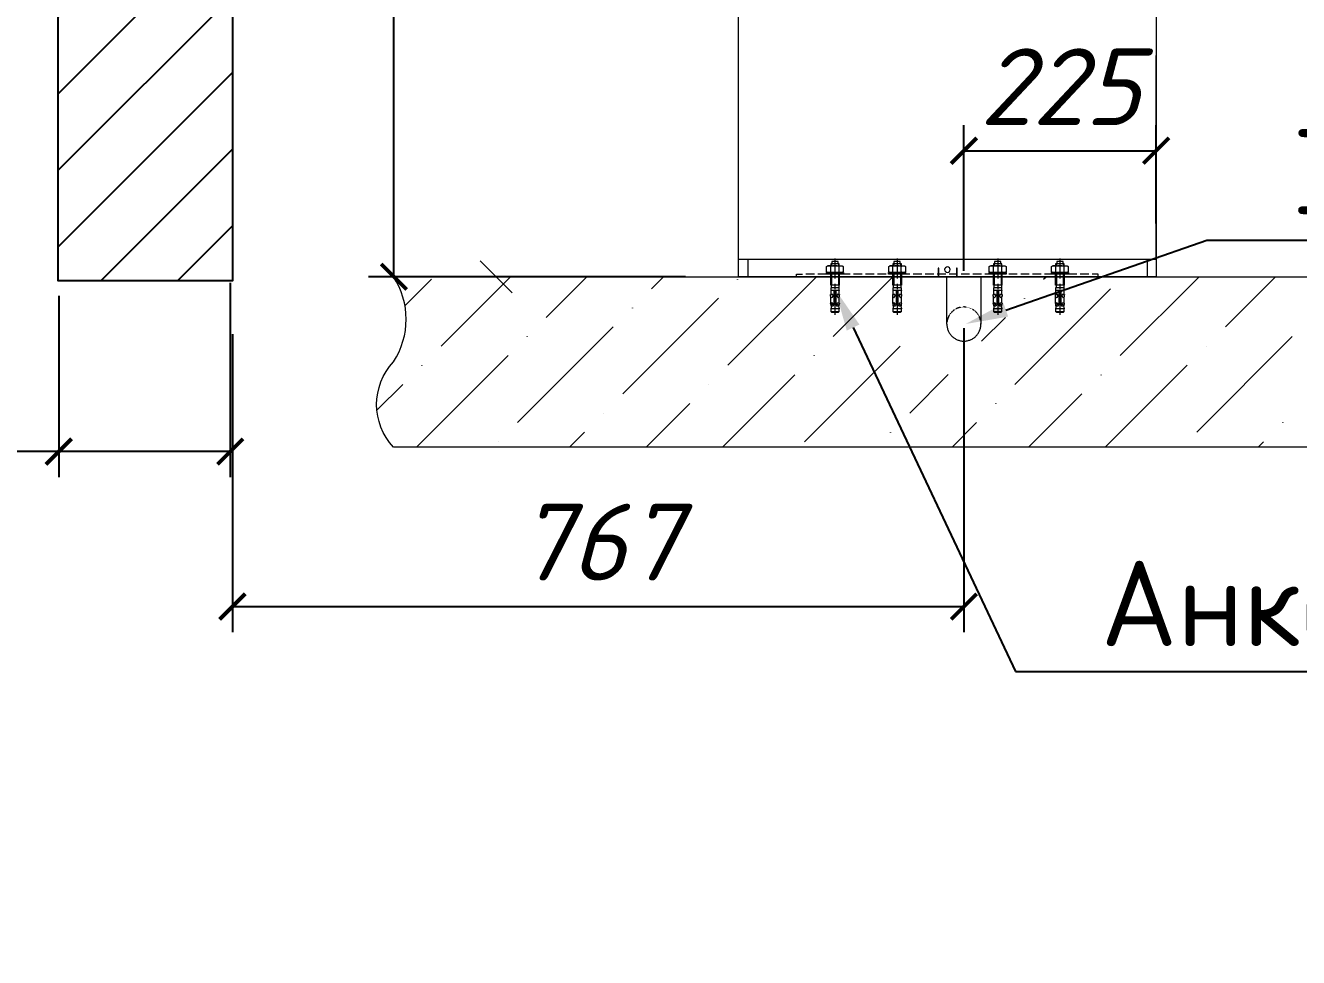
# Model space of a CAD drawing. Header units: millimetres. Extents: x 4247 to 622543, y -201358 to 142419.
# Drawn here: x 284002 to 285495, y -174060 to -172967 of the extents above; entities that cross this region are included whole.
import ezdxf
from ezdxf import colors
from ezdxf.entities.mleader import LeaderData, LeaderLine
from ezdxf.math import Vec2, Vec3

# ---------------------------------------------------------------- set-up
doc = ezdxf.new("R2010")
doc.units = ezdxf.units.MM
for name, pattern in [('0', [0]), ('ADSK_Линии сетки армирования', [450, 300, -150]), ('Штрих', [20.833333, 10.416667, -10.416667])]:
    doc.linetypes.add(name, pattern=pattern)
doc.layers.get('DEFPOINTS').update_dxf_attribs({"color": 252, "lineweight": 9})
doc.layers.add('_Турникеты ИСПП', color=254, linetype='Continuous')
doc.layers.add('PDF _Геометрия', color=7, linetype='Continuous')
doc.styles.add('ISOCPEUR', font='isocpeui.ttf')
doc.styles.add('KOSTY_STYLE', font='isocpeur.ttf')
doc.styles.get("Standard").update_dxf_attribs({"font": 'romans.shx'})
doc.dimstyles.new('ISO-25', dxfattribs={"dimtxt": 2.5, "dimasz": 2.5, "dimexe": 1.25, "dimexo": 0.625, "dimtad": 1, "dimtxsty": 'Standard', "dimcen": 2.5, "dimadec": 0, "dimazin": 0, "dimtfac": 1, "dimtmove": 0, "dimatfit": 3, "dimfxl": 1, "dimarcsym": 0})

# ---------------------------------------------------------------- blocks, each defined once
blk = doc.blocks.new('_ArchTick')
at = {"color": 0, "linetype": 'ByBlock', "const_width": 0.15}
blk.add_lwpolyline([(-0.5, -0.5), (0.5, 0.5)], dxfattribs=at)
blk = doc.blocks.new('*D607')
at = {"layer": '_Турникеты ИСПП', "color": 0, "lineweight": -2, "ltscale": 10, "transparency": 16777216}
for p, q in [((284242.7, -173268.9), (284242.7, -173496.9)), ((284041.6, -173284.2), (284041.6, -173496.9)), ((284041.6, -173466.9), (283575.3, -173466.9)), ((284242.7, -173466.9), (284041.6, -173466.9))]:
    blk.add_line(p, q, dxfattribs=at)
at = {"layer": 'DEFPOINTS', "color": 0, "ltscale": 10, "transparency": 16777216}
for p in [(284242.7, -173206.4), (284041.6, -173221.7), (284041.6, -173466.9)]:
    blk.add_point(p, dxfattribs=at)
at = {"layer": '_Турникеты ИСПП', "color": 0, "lineweight": -2, "ltscale": 10, "transparency": 16777216, "xscale": 30, "yscale": 30, "zscale": 30, "rotation": 180}
blk.add_blockref('_ArchTick', (284041.6, -173466.9), dxfattribs=at)
at = {"layer": '_Турникеты ИСПП', "color": 0, "lineweight": -2, "ltscale": 10, "transparency": 16777216, "xscale": 30, "yscale": 30, "zscale": 30}
blk.add_blockref('_ArchTick', (284242.7, -173466.9), dxfattribs=at)
at = {"layer": '_Турникеты ИСПП', "color": 0, "lineweight": 9, "ltscale": 10, "transparency": 16777216, "insert": (283700.9, -173391.9), "char_height": 90, "attachment_point": 5, "style": 'ISOCPEUR'}
blk.add_mtext('200', dxfattribs=at)
blk = doc.blocks.new('*D609')
at = {"layer": '_Турникеты ИСПП', "color": 0, "lineweight": -2, "ltscale": 10, "transparency": 16777216}
for p, q in [((285103, -173254.9), (285103, -173084.2)), ((285328.5, -173199.4), (285328.5, -173084.2)), ((285103, -173114.2), (285328.5, -173114.2))]:
    blk.add_line(p, q, dxfattribs=at)
at = {"layer": 'DEFPOINTS', "color": 0, "ltscale": 10, "transparency": 16777216}
for p in [(285328.5, -173114.2), (285328.5, -173261.9), (285103, -173317.4)]:
    blk.add_point(p, dxfattribs=at)
at = {"layer": '_Турникеты ИСПП', "color": 0, "lineweight": -2, "ltscale": 10, "transparency": 16777216, "xscale": 30, "yscale": 30, "zscale": 30, "rotation": 180}
blk.add_blockref('_ArchTick', (285103, -173114.2), dxfattribs=at)
at = {"layer": '_Турникеты ИСПП', "color": 0, "lineweight": -2, "ltscale": 10, "transparency": 16777216, "xscale": 30, "yscale": 30, "zscale": 30}
blk.add_blockref('_ArchTick', (285328.5, -173114.2), dxfattribs=at)
at = {"layer": '_Турникеты ИСПП', "color": 0, "lineweight": 9, "ltscale": 10, "transparency": 16777216, "insert": (285215.7, -173039.2), "char_height": 90, "attachment_point": 5, "style": 'ISOCPEUR'}
blk.add_mtext('225', dxfattribs=at)
blk = doc.blocks.new('*D611')
at = {"layer": '_Турникеты ИСПП', "color": 0, "lineweight": -2, "ltscale": 10, "transparency": 16777216}
for p, q in [((284911.1, -172222.7), (284404.6, -172222.7)), ((284434.6, -173261.9), (284434.6, -172222.7)), ((284776.4, -173261.9), (284404.6, -173261.9))]:
    blk.add_line(p, q, dxfattribs=at)
at = {"layer": 'DEFPOINTS', "color": 0, "ltscale": 10, "transparency": 16777216}
for p in [(284434.6, -172222.7), (284973.6, -172222.7), (284838.9, -173261.9)]:
    blk.add_point(p, dxfattribs=at)
at = {"layer": '_Турникеты ИСПП', "color": 0, "lineweight": -2, "ltscale": 10, "transparency": 16777216, "xscale": 30, "yscale": 30, "zscale": 30}
for p, rotation in [((284434.6, -172222.7), 90), ((284434.6, -173261.9), 270)]:
    blk.add_blockref('_ArchTick', p, dxfattribs=dict(at, rotation=rotation))
at = {"layer": '_Турникеты ИСПП', "color": 0, "lineweight": 9, "ltscale": 10, "transparency": 16777216, "insert": (284359.6, -172707.7), "char_height": 90, "attachment_point": 5, "rotation": 90, "style": 'ISOCPEUR'}
blk.add_mtext('1040', dxfattribs=at)
blk = doc.blocks.new('*D630')
at = {"layer": '_Турникеты ИСПП', "color": 0, "lineweight": -2, "ltscale": 10, "transparency": 16777216}
for p, q in [((284245.2, -173329.2), (284245.2, -173678.6)), ((285103, -173322.3), (285103, -173678.6)), ((284245.2, -173648.6), (285103, -173648.6))]:
    blk.add_line(p, q, dxfattribs=at)
at = {"layer": 'DEFPOINTS', "color": 0, "ltscale": 10, "transparency": 16777216}
for p in [(284245.2, -173266.7), (285103, -173259.8), (285103, -173648.6)]:
    blk.add_point(p, dxfattribs=at)
at = {"layer": '_Турникеты ИСПП', "color": 0, "lineweight": -2, "ltscale": 10, "transparency": 16777216, "xscale": 30, "yscale": 30, "zscale": 30, "rotation": 180}
blk.add_blockref('_ArchTick', (284245.2, -173648.6), dxfattribs=at)
at = {"layer": '_Турникеты ИСПП', "color": 0, "lineweight": -2, "ltscale": 10, "transparency": 16777216, "xscale": 30, "yscale": 30, "zscale": 30}
blk.add_blockref('_ArchTick', (285103, -173648.6), dxfattribs=at)
at = {"layer": '_Турникеты ИСПП', "color": 0, "lineweight": 9, "ltscale": 10, "transparency": 16777216, "insert": (284674.1, -173573), "char_height": 90, "attachment_point": 5, "style": 'ISOCPEUR'}
blk.add_mtext('767', dxfattribs=at)

msp = doc.modelspace()

# ---------------------------------------------------------------- hatches: boundary and pattern name
at = {"transparency": 33554636}
h = msp.add_hatch(dxfattribs=at)
h.set_pattern_fill('ANSI31', color=0, scale=20)
h.set_pattern_definition([(45, (-326164.315, -233032.066), (-44.9012806, 44.9012806), [])])
h.paths.add_polyline_path([(284244.707, -170744.56), (284040.706, -170744.56), (284040.706, -173266.655), (284244.707, -173266.655)])

# ---------------------------------------------------------------- linework, layer by layer
msp.add_lwpolyline([(284040.706, -170744.292), (284245.238, -170744.292), (284245.238, -173266.655), (284040.706, -173266.655)], close=True)
at = {"color": 30, "linetype": 'ADSK_Линии сетки армирования', "lineweight": 9, "true_color": 0xf26722}
msp.add_lwpolyline([(285082.997, -173317.383), (285082.997, -173261.903), (285122.997, -173261.903), (285122.997, -173317.383)], dxfattribs=at)
at = {"color": 30, "linetype": 'Штрих', "lineweight": 9, "ltscale": 0.02, "true_color": 0xf26722}
msp.add_arc((285102.997, -173317.383), 20, 0, 180, dxfattribs=at)
at = {"color": 30, "linetype": 'ADSK_Линии сетки армирования', "lineweight": 9, "true_color": 0xf26722}
msp.add_arc((285102.997, -173317.383), 20, 180, 0, dxfattribs=at)
at = {"layer": 'PDF _Геометрия', "color": 7, "linetype": '0', "lineweight": 0}
for points in [[(285328.464, -172816.847), (285328.464, -173261.903), (284838.851, -173261.903), (284838.794, -173241.458), (285328.464, -173241.458)], [(285083.657, -173261.903), (284838.851, -173261.903), (284838.851, -172818.229)], [(284849.482, -173241.458), (284849.482, -173261.903)], [(285317.832, -173241.458), (285317.832, -173261.903)], [(284946.547, -173249.044), (284956.982, -173249.044)], [(284956.756, -173249.044), (284956.756, -173246.929), (284946.773, -173246.929), (284946.773, -173249.044)], [(284956.136, -173246.929), (284947.393, -173246.929)], [(284955.515, -173246.929), (284955.515, -173243.911), (284948.014, -173243.911), (284948.014, -173246.929)], [(285019.473, -173249.044), (285029.936, -173249.044)], [(285029.71, -173249.044), (285029.71, -173246.929), (285019.699, -173246.929), (285019.699, -173249.044)], [(285029.089, -173246.929), (285020.348, -173246.929)], [(285028.441, -173246.929), (285028.441, -173243.911), (285020.968, -173243.911), (285020.968, -173246.929)], [(285094.515, -173251.892), (285094.515, -173261.903), (285073.674, -173261.903), (285073.674, -173251.892)], [(285137.379, -173249.044), (285147.841, -173249.044)], [(285147.615, -173249.044), (285147.615, -173246.929), (285137.604, -173246.929), (285137.604, -173249.044)], [(285146.995, -173246.929), (285138.253, -173246.929)], [(285146.375, -173246.929), (285146.375, -173243.911), (285138.874, -173243.911), (285138.874, -173246.929)], [(285210.333, -173249.044), (285220.795, -173249.044)], [(285220.541, -173249.044), (285220.541, -173246.929), (285210.558, -173246.929), (285210.558, -173249.044)], [(285219.921, -173246.929), (285211.179, -173246.929)], [(285219.301, -173246.929), (285219.301, -173243.911), (285211.799, -173243.911), (285211.799, -173246.929)], [(284447.431, -173295.913), (284478.649, -173264.723)], [(284489.873, -173343.232), (284571.174, -173261.903)], [(284613.249, -173309.59), (284660.908, -173261.903)], [(284736.625, -173275.919), (284750.64, -173261.903)], [(284826.358, -173365.652), (284930.107, -173261.903)], [(284913.807, -173261.903), (284906.785, -173261.903), (284906.785, -173258.914), (284913.807, -173258.914)], [(284927.794, -173258.914), (284917.783, -173258.914)], [(284917.783, -173261.903), (284927.794, -173261.903)], [(284941.782, -173258.914), (284931.77, -173258.914)], [(284931.77, -173261.903), (284941.782, -173261.903)], [(284955.769, -173258.914), (284945.758, -173258.914)], [(284945.758, -173261.903), (284955.769, -173261.903)], [(284956.756, -173258.914), (284956.756, -173271.914), (284946.773, -173271.914), (284946.773, -173258.914)], [(284947.281, -173271.914), (284947.281, -173274.903)], [(284949.734, -173332.009), (285019.84, -173261.903)], [(284956.249, -173271.914), (284956.249, -173274.903)], [(284969.757, -173258.914), (284959.746, -173258.914)], [(284959.746, -173261.903), (284969.757, -173261.903)], [(284983.744, -173258.914), (284973.733, -173258.914)], [(284973.733, -173261.903), (284983.744, -173261.903)], [(284997.731, -173258.914), (284987.748, -173258.914)], [(284987.748, -173261.903), (284997.731, -173261.903)], [(285011.718, -173258.914), (285001.735, -173258.914)], [(285001.735, -173261.903), (285011.718, -173261.903)], [(285025.706, -173258.914), (285015.723, -173258.914)], [(285015.723, -173261.903), (285025.706, -173261.903)], [(285039.693, -173258.914), (285029.71, -173258.914), (285029.71, -173271.914), (285019.699, -173271.914), (285019.699, -173258.914)], [(285020.207, -173271.914), (285020.207, -173274.903)], [(285029.202, -173271.914), (285029.202, -173274.903)], [(285029.71, -173261.903), (285039.693, -173261.903)], [(285053.681, -173258.914), (285043.698, -173258.914)], [(285043.698, -173261.903), (285053.681, -173261.903)], [(285067.668, -173258.914), (285057.685, -173258.914)], [(285057.685, -173261.903), (285067.668, -173261.903)], [(285081.655, -173258.914), (285071.672, -173258.914)], [(285071.672, -173261.903), (285081.655, -173261.903)], [(285095.642, -173258.914), (285085.659, -173258.914)], [(285085.659, -173261.903), (285095.642, -173261.903)], [(285109.63, -173258.914), (285099.647, -173258.914)], [(285099.647, -173261.903), (285109.63, -173261.903)], [(285123.617, -173258.914), (285113.634, -173258.914)], [(285113.634, -173261.903), (285123.617, -173261.903)], [(285147.615, -173258.914), (285147.615, -173271.914), (285137.604, -173271.914), (285137.604, -173258.914), (285127.622, -173258.914)], [(285127.622, -173261.903), (285137.604, -173261.903)], [(285138.112, -173271.914), (285138.112, -173274.903)], [(285151.62, -173258.914), (285141.609, -173258.914)], [(285141.609, -173261.903), (285151.62, -173261.903)], [(285147.108, -173271.914), (285147.108, -173274.903)], [(285165.607, -173258.914), (285155.596, -173258.914)], [(285155.596, -173261.903), (285165.607, -173261.903)], [(285179.595, -173258.914), (285169.583, -173258.914)], [(285169.583, -173261.903), (285179.595, -173261.903)], [(285193.582, -173258.914), (285183.571, -173258.914)], [(285183.571, -173261.903), (285193.582, -173261.903)], [(285196.515, -173264.723), (285199.306, -173261.903)], [(285207.569, -173258.914), (285197.558, -173258.914)], [(285197.558, -173261.903), (285207.569, -173261.903)], [(285220.541, -173258.914), (285220.541, -173271.914), (285210.558, -173271.914), (285210.558, -173258.914)], [(285211.066, -173271.914), (285211.066, -173274.903)], [(285221.556, -173258.914), (285211.546, -173258.914)], [(285211.546, -173261.903), (285221.556, -173261.903)], [(285220.062, -173271.914), (285220.062, -173274.903)], [(285235.544, -173258.914), (285225.561, -173258.914)], [(285225.561, -173261.903), (285235.544, -173261.903)], [(285249.531, -173258.914), (285239.548, -173258.914)], [(285239.548, -173261.903), (285249.531, -173261.903)], [(285253.535, -173261.903), (285260.529, -173261.903), (285260.529, -173258.914), (285253.535, -173258.914)], [(285286.248, -173354.456), (285378.773, -173261.903)], [(285409.624, -173320.785), (285468.506, -173261.903)], [(284951.765, -173278.964), (284951.765, -173282.884), (284951.765, -173280.938), (284951.765, -173282.884)], [(284956.756, -173292.782), (284956.756, -173285.084)], [(285023.703, -173277.893), (285023.703, -173293.741)], [(285024.719, -173278.964), (285024.719, -173282.884), (285024.719, -173280.938), (285024.719, -173282.884)], [(285141.609, -173277.893), (285141.609, -173293.741)], [(285142.624, -173278.964), (285142.624, -173282.884), (285142.624, -173280.938), (285142.624, -173282.884)], [(285147.615, -173292.782), (285147.615, -173285.084)], [(285162.844, -173388.099), (285275.024, -173275.919)], [(285215.55, -173278.964), (285215.55, -173282.884), (285215.55, -173280.938), (285215.55, -173282.884)], [(284702.982, -173399.323), (284815.135, -173287.142)], [(284947.563, -173295.884), (284946.773, -173299.635)], [(284956.756, -173302.624), (284955.515, -173303.865), (284948.014, -173303.865), (284946.773, -173302.624), (284956.756, -173302.624), (284956.756, -173299.635), (284946.773, -173299.635), (284946.773, -173302.624)], [(284952.752, -173292.641), (284950.777, -173292.641)], [(284956.954, -173292.895), (284954.415, -173292.895)], [(284955.966, -173295.884), (284956.756, -173299.635)], [(285019.699, -173293.967), (285019.699, -173295.884), (285022.716, -173295.884)], [(285020.517, -173295.884), (285019.699, -173299.635)], [(285029.71, -173302.624), (285028.441, -173303.865), (285020.968, -173303.865), (285019.699, -173302.624), (285029.71, -173302.624), (285029.71, -173299.635), (285019.699, -173299.635), (285019.699, -173302.624)], [(285025.706, -173292.641), (285023.703, -173292.641)], [(285028.893, -173295.884), (285029.71, -173299.635)], [(285137.604, -173293.967), (285137.604, -173295.884), (285140.622, -173295.884)], [(285138.422, -173295.884), (285137.604, -173299.635)], [(285147.615, -173302.624), (285146.375, -173303.865), (285138.874, -173303.865), (285137.604, -173302.624), (285147.615, -173302.624), (285147.615, -173299.635), (285137.604, -173299.635), (285137.604, -173302.624)], [(285143.611, -173292.641), (285141.609, -173292.641)], [(285147.813, -173292.895), (285145.275, -173292.895)], [(285146.797, -173295.884), (285147.615, -173299.635)], [(285211.376, -173295.884), (285210.558, -173299.635)], [(285220.541, -173302.624), (285219.301, -173303.865), (285211.799, -173303.865), (285210.558, -173302.624), (285220.541, -173302.624), (285220.541, -173299.635), (285210.558, -173299.635), (285210.558, -173302.624)], [(285216.565, -173292.641), (285214.563, -173292.641)], [(285219.752, -173295.884), (285220.541, -173299.635)], [(285123.56, -173337.649), (285151.648, -173309.59)], [(284579.606, -173432.966), (284691.758, -173320.785)], [(284916.092, -173455.385), (285028.244, -173343.232)], [(285375.981, -173444.19), (285488.133, -173332.009)], [(284461.08, -173461.758), (284568.382, -173354.456)], [(285268.651, -173461.758), (285364.757, -173365.652)], [(284414.719, -173418.358), (284445.006, -173388.099)], [(284820.013, -173461.758), (284904.868, -173376.876)], [(285039.468, -173421.742), (285084.532, -173376.678)], [(285178.918, -173461.758), (285241.381, -173399.323)], [(284730.28, -173461.758), (284781.492, -173410.518)], [(285089.184, -173461.758), (285117.977, -173432.966)], [(284640.547, -173461.758), (284658.116, -173444.19)], [(285448.117, -173461.758), (285454.49, -173455.385)]]:
    msp.add_lwpolyline(points, dxfattribs=at)
at = {"layer": 'PDF _Геометрия', "color": 154, "linetype": '0', "lineweight": 15, "true_color": 0x0052a6}
msp.add_lwpolyline([(285328.464, -173241.458), (285328.464, -173002.574)], dxfattribs=at)
at = {"layer": 'PDF _Геометрия', "color": 1, "linetype": '0', "lineweight": 0}
for points in [[(284951.765, -173240.555), (284951.765, -173263.99)], [(285024.719, -173240.555), (285024.719, -173263.99)], [(285142.624, -173240.555), (285142.624, -173263.99)], [(285215.55, -173240.555), (285215.55, -173263.99)], [(284951.765, -173270.335), (284951.765, -173276.68)], [(285024.719, -173270.335), (285024.719, -173276.68)], [(285142.624, -173270.335), (285142.624, -173276.68)], [(285215.55, -173270.335), (285215.55, -173276.68)], [(284951.765, -173283.025), (284951.765, -173306.459)], [(285024.719, -173283.025), (285024.719, -173306.459)], [(285142.624, -173283.025), (285142.624, -173306.459)], [(285215.55, -173283.025), (285215.55, -173306.459)]]:
    msp.add_lwpolyline(points, dxfattribs=at)
at = {"layer": 'PDF _Геометрия', "color": 154, "linetype": '0', "lineweight": 0, "true_color": 0x0052a6}
msp.add_lwpolyline([(284535.726, -173243.178), (284573.205, -173280.656)], dxfattribs=at)
at = {"layer": 'PDF _Геометрия', "color": 7, "linetype": '0', "lineweight": 0}
for points in [[(284941.782, -173257.024), (284961.776, -173257.024), (284961.776, -173258.886), (284941.782, -173258.886)], [(284961.578, -173249.805), (284961.578, -173256.291), (284960.253, -173257.024), (284943.276, -173257.024), (284941.951, -173256.291), (284941.951, -173249.805), (284943.276, -173249.044), (284960.253, -173249.044)], [(285014.708, -173257.024), (285034.702, -173257.024), (285034.702, -173258.886), (285014.708, -173258.886)], [(285034.504, -173249.805), (285034.504, -173256.291), (285033.207, -173257.024), (285016.202, -173257.024), (285014.905, -173256.291), (285014.905, -173249.805), (285016.202, -173249.044), (285033.207, -173249.044)], [(285072.941, -173251.892), (285072.941, -173261.903), (285073.674, -173261.903), (285073.674, -173251.892)], [(285094.515, -173251.892), (285094.515, -173261.903), (285095.22, -173261.903), (285095.248, -173251.892)], [(285132.613, -173257.024), (285152.607, -173257.024), (285152.607, -173258.886), (285132.613, -173258.886)], [(285152.409, -173249.805), (285152.409, -173256.291), (285151.112, -173257.024), (285134.107, -173257.024), (285132.81, -173256.291), (285132.81, -173249.805), (285134.107, -173249.044), (285151.112, -173249.044)], [(285205.567, -173257.024), (285225.561, -173257.024), (285225.561, -173258.886), (285205.567, -173258.886)], [(285225.363, -173249.805), (285225.363, -173256.291), (285224.038, -173257.024), (285207.062, -173257.024), (285205.736, -173256.291), (285205.736, -173249.805), (285207.062, -173249.044), (285224.038, -173249.044)], [(284837.582, -173264.723), (284837.582, -173265.005)], [(284946.773, -173274.903), (284946.773, -173277.639), (284956.756, -173277.639), (284956.756, -173274.903)], [(284948.211, -173282.941), (284948.211, -173283.222)], [(284948.268, -173277.639), (284948.268, -173277.921)], [(284948.268, -173277.639), (284948.268, -173277.921)], [(284951.765, -173277.949), (284951.765, -173278.231)], [(284951.765, -173283.871), (284951.765, -173284.153)], [(284955.261, -173277.639), (284955.261, -173277.921)], [(284955.261, -173277.639), (284955.261, -173277.921)], [(284956.023, -173282.884), (284956.023, -173283.166)], [(285019.699, -173274.903), (285019.699, -173277.639), (285029.71, -173277.639), (285029.71, -173274.903)], [(285021.137, -173282.941), (285021.137, -173283.222)], [(285021.222, -173277.639), (285021.222, -173277.921)], [(285021.222, -173277.639), (285021.222, -173277.921)], [(285024.719, -173277.949), (285024.719, -173278.231)], [(285024.719, -173283.871), (285024.719, -173284.153)], [(285028.216, -173277.639), (285028.216, -173277.921)], [(285028.216, -173277.639), (285028.216, -173277.921)], [(285028.949, -173282.884), (285028.949, -173283.166)], [(285137.604, -173274.903), (285137.604, -173277.639), (285147.615, -173277.639), (285147.615, -173274.903)], [(285139.042, -173282.941), (285139.042, -173283.222)], [(285139.127, -173277.639), (285139.127, -173277.921)], [(285139.127, -173277.639), (285139.127, -173277.921)], [(285142.624, -173277.949), (285142.624, -173278.231)], [(285142.624, -173283.871), (285142.624, -173284.153)], [(285146.12, -173277.639), (285146.12, -173277.921)], [(285146.12, -173277.639), (285146.12, -173277.921)], [(285146.854, -173282.884), (285146.854, -173283.166)], [(285210.558, -173274.903), (285210.558, -173277.639), (285220.541, -173277.639), (285220.541, -173274.903)], [(285211.997, -173282.941), (285211.997, -173283.222)], [(285212.053, -173277.639), (285212.053, -173277.921)], [(285212.053, -173277.639), (285212.053, -173277.921)], [(285215.55, -173277.949), (285215.55, -173278.231)], [(285215.55, -173283.871), (285215.55, -173284.153)], [(285219.047, -173277.639), (285219.047, -173277.921)], [(285219.047, -173277.639), (285219.047, -173277.921)], [(285219.808, -173282.884), (285219.808, -173283.166)], [(284714.206, -173298.366), (284714.206, -173298.648)], [(285174.067, -173287.142), (285174.067, -173287.424)], [(284590.801, -173332.009), (284590.801, -173332.291)], [(285387.176, -173343.232), (285387.176, -173343.515)], [(284927.315, -173354.456), (284927.315, -173354.738)], [(284467.425, -173365.652), (284467.425, -173365.934)], [(284803.939, -173388.099), (284803.939, -173388.381)], [(285263.8, -173376.876), (285263.8, -173377.157)], [(285140.424, -173410.518), (285140.424, -173410.8)], [(284680.535, -173421.742), (284680.535, -173422.024)], [(285476.91, -173432.966), (285476.91, -173433.248)], [(285017.048, -173444.19), (285017.048, -173444.471)], [(284557.159, -173455.385), (284557.159, -173455.667)]]:
    msp.add_lwpolyline(points, close=True, dxfattribs=at)
for points in [[(284942.543, -173256.601, 0.26961403), (284946.858, -173256.291), (284946.858, -173249.805, 0.26947878), (284942.543, -173249.467)], [(284960.986, -173256.601, -0.26961403), (284956.671, -173256.291), (284956.671, -173249.805, -0.26947877), (284960.986, -173249.467)], [(285015.469, -173256.601, 0.26786192), (285019.812, -173256.291), (285019.812, -173249.805, 0.26772932), (285015.469, -173249.467)], [(285033.941, -173256.601, -0.26787038), (285029.598, -173256.291), (285029.598, -173249.805, -0.26773845), (285033.941, -173249.467)], [(285133.374, -173256.601, 0.26787038), (285137.717, -173256.291), (285137.717, -173249.805, 0.26773845), (285133.374, -173249.467)], [(285151.845, -173256.601, -0.26996247), (285147.531, -173256.291), (285147.531, -173249.805, -0.26985395), (285151.845, -173249.467)], [(285206.328, -173256.601, 0.26961403), (285210.643, -173256.291), (285210.643, -173249.805, 0.26947878), (285206.328, -173249.467)], [(285224.8, -173256.601, -0.26787038), (285220.457, -173256.291), (285220.457, -173249.805, -0.26773845), (285224.8, -173249.467)], [(284956.756, -173282.771), (284956.756, -173277.893), (284946.773, -173277.893), (284946.773, -173282.828, -0.22108773), (284949.199, -173282.941), (284946.52, -173282.941)], [(284946.632, -173292.923), (284949.142, -173292.923, 0.28644411), (284946.773, -173292.839), (284946.773, -173284.914)], [(284946.773, -173293.967), (284946.773, -173295.884), (284949.763, -173295.884, 0.11974979), (284950.777, -173293.741), (284950.777, -173277.893)], [(284952.752, -173277.893), (284952.752, -173293.741, 0.09597364), (284953.767, -173295.884), (284956.756, -173295.884), (284956.756, -173294.136)], [(285029.71, -173282.771), (285029.71, -173277.893), (285019.699, -173277.893), (285019.699, -173282.828, -0.22108772), (285022.152, -173282.941), (285019.473, -173282.941)], [(285019.558, -173292.923), (285022.096, -173292.923, 0.28333585), (285019.699, -173292.839), (285019.699, -173284.914)], [(285025.706, -173277.893), (285025.706, -173293.741, 0.0883529), (285026.693, -173295.884), (285029.71, -173295.884), (285029.71, -173294.136)], [(285029.879, -173292.895), (285027.37, -173292.895, -0.30339546), (285029.71, -173292.782), (285029.71, -173285.084)], [(285147.615, -173282.771), (285147.615, -173277.893), (285137.604, -173277.893), (285137.604, -173282.828, -0.22108772), (285140.058, -173282.941), (285137.379, -173282.941)], [(285137.464, -173292.923), (285140.001, -173292.923, 0.28333585), (285137.604, -173292.839), (285137.604, -173284.914)], [(285143.611, -173277.893), (285143.611, -173293.741, 0.08835376), (285144.598, -173295.884), (285147.615, -173295.884), (285147.615, -173294.136)], [(285220.541, -173282.771), (285220.541, -173277.893), (285210.558, -173277.893), (285210.558, -173282.828, -0.22103095), (285212.984, -173282.941), (285210.304, -173282.941)], [(285210.417, -173292.923), (285212.927, -173292.923, 0.28644411), (285210.558, -173292.839), (285210.558, -173284.914)], [(285210.558, -173293.967), (285210.558, -173295.884), (285213.548, -173295.884, 0.11974979), (285214.563, -173293.741), (285214.563, -173277.893)], [(285216.565, -173277.893), (285216.565, -173293.741, 0.08815511), (285217.552, -173295.884), (285220.541, -173295.884), (285220.541, -173294.136)], [(285220.739, -173292.895), (285218.229, -173292.895, -0.30331264), (285220.541, -173292.782), (285220.541, -173285.084)]]:
    msp.add_lwpolyline(points, format="xyb", dxfattribs=at)
at = {"layer": 'PDF _Геометрия', "color": 3, "linetype": '0', "lineweight": 0}
for points in [[(284947.704, -173246.929), (284947.704, -173249.044)], [(284955.825, -173246.929), (284955.825, -173249.044)], [(285020.658, -173246.929), (285020.658, -173249.044)], [(285028.751, -173246.929), (285028.751, -173249.044)], [(285138.563, -173246.929), (285138.563, -173249.044)], [(285146.685, -173246.929), (285146.685, -173249.044)], [(285211.489, -173246.929), (285211.489, -173249.044)], [(285219.611, -173246.929), (285219.611, -173249.044)], [(284947.704, -173258.914), (284947.704, -173271.914)], [(284955.825, -173258.914), (284955.825, -173271.914)], [(285020.658, -173258.914), (285020.658, -173271.914)], [(285028.751, -173258.914), (285028.751, -173271.914)], [(285138.563, -173258.914), (285138.563, -173271.914)], [(285146.685, -173258.914), (285146.685, -173271.914)], [(285211.489, -173258.914), (285211.489, -173271.914)], [(285219.611, -173258.914), (285219.611, -173271.914)]]:
    msp.add_lwpolyline(points, dxfattribs=at)
at = {"layer": 'PDF _Геометрия', "color": 7, "linetype": '0', "lineweight": 0}
for points in [[(285083.657, -173250.397, 0.41445342), (285080.443, -173253.612, 0.41590696), (285083.657, -173256.855, 0.41590696), (285086.872, -173253.612, 0.41445342)], [(285733.137, -173461.758), (284434.177, -173461.758, -0.39700401), (284434.177, -173361.817, 0.29466396), (284434.177, -173261.903), (285733.137, -173261.903, -0.25105556), (285733.137, -173361.817, 0.31489595)], [(284957.01, -173282.884), (284954.331, -173282.884, -0.22102937)], [(285029.964, -173282.884), (285027.257, -173282.884, -0.21878076)], [(285147.869, -173282.884), (285145.162, -173282.884, -0.21879353)], [(285220.795, -173282.884), (285218.116, -173282.884, -0.22108615)]]:
    msp.add_lwpolyline(points, format="xyb", close=True, dxfattribs=at)
at = {"layer": 'PDF _Геометрия', "color": 3, "linetype": '0', "lineweight": 0}
for points in [[(284956.756, -173277.639), (284956.756, -173277.921)], [(285029.71, -173277.639), (285029.71, -173277.921)], [(285147.615, -173277.639), (285147.615, -173277.921)], [(285220.541, -173277.639), (285220.541, -173277.921)]]:
    msp.add_lwpolyline(points, close=True, dxfattribs=at)
at = {"layer": 'PDF _Геометрия', "color": 7, "linetype": '0', "lineweight": 0}
for centre, radius, start, end in [((284951.765, -173265.233), 16.189, 72.356879, 107.643121), ((284951.765, -173240.398), 16.634, 252.842984, 287.157016), ((285024.705, -173265.142), 16.099, 72.306787, 107.693213), ((285024.705, -173240.491), 16.54, 252.79423, 287.20577), ((285142.624, -173265.233), 16.189, 72.356799, 107.643201), ((285142.624, -173240.398), 16.634, 252.842906, 287.157094), ((285215.55, -173265.233), 16.189, 72.356879, 107.643121), ((285215.55, -173240.398), 16.634, 252.842984, 287.157016)]:
    msp.add_arc(centre, radius, start, end, dxfattribs=at)
for points in [[(284946.52, -173282.969), (284946.52, -173282.941), (284946.52, -173282.941), (284946.52, -173282.941)], [(284947.93, -173286.522), (284947.168, -173286.522), (284946.547, -173284.943), (284946.52, -173282.969)], [(284949.199, -173282.941), (284949.227, -173284.914), (284948.662, -173286.522), (284947.93, -173286.522)], [(284954.331, -173282.912), (284954.331, -173282.912), (284954.331, -173282.912), (284954.331, -173282.884)], [(284955.712, -173286.466), (284954.98, -173286.494), (284954.359, -173284.886), (284954.331, -173282.912)], [(284957.01, -173282.884), (284957.038, -173284.858), (284956.474, -173286.466), (284955.712, -173286.466)], [(285019.473, -173282.969), (285019.473, -173282.941), (285019.473, -173282.941), (285019.473, -173282.941)], [(285020.855, -173286.522), (285020.122, -173286.522), (285019.502, -173284.943), (285019.473, -173282.969)], [(285022.152, -173282.941), (285022.181, -173284.914), (285021.588, -173286.522), (285020.855, -173286.522)], [(285027.257, -173282.912), (285027.257, -173282.912), (285027.257, -173282.912), (285027.257, -173282.884)], [(285028.667, -173286.466), (285027.934, -173286.494), (285027.285, -173284.886), (285027.257, -173282.912)], [(285029.964, -173282.884), (285029.992, -173284.858), (285029.4, -173286.466), (285028.667, -173286.466)], [(285137.379, -173282.969), (285137.379, -173282.941), (285137.379, -173282.941), (285137.379, -173282.941)], [(285138.761, -173286.522), (285138.027, -173286.522), (285137.407, -173284.943), (285137.379, -173282.969)], [(285140.058, -173282.941), (285140.086, -173284.914), (285139.494, -173286.522), (285138.761, -173286.522)], [(285145.162, -173282.912), (285145.162, -173282.912), (285145.162, -173282.912), (285145.162, -173282.884)], [(285146.572, -173286.466), (285145.839, -173286.494), (285145.219, -173284.886), (285145.162, -173282.912)], [(285147.869, -173282.884), (285147.897, -173284.858), (285147.305, -173286.466), (285146.572, -173286.466)], [(285210.304, -173282.969), (285210.304, -173282.941), (285210.304, -173282.941), (285210.304, -173282.941)], [(285211.714, -173286.522), (285210.981, -173286.522), (285210.333, -173284.943), (285210.304, -173282.969)], [(285212.984, -173282.941), (285213.012, -173284.914), (285212.448, -173286.522), (285211.714, -173286.522)], [(285218.116, -173282.912), (285218.116, -173282.912), (285218.116, -173282.912), (285218.116, -173282.884)], [(285219.526, -173286.466), (285218.764, -173286.494), (285218.144, -173284.886), (285218.116, -173282.912)], [(285220.795, -173282.884), (285220.823, -173284.858), (285220.259, -173286.466), (285219.526, -173286.466)], [(284946.632, -173292.952), (284946.632, -173292.952), (284946.632, -173292.952), (284946.632, -173292.923)], [(284947.93, -173295.236), (284947.225, -173295.236), (284946.632, -173294.221), (284946.632, -173292.952)], [(284949.142, -173292.923), (284949.17, -173294.192), (284948.607, -173295.208), (284947.93, -173295.236)], [(284954.415, -173292.895), (284955.205, -173292.388), (284956.192, -173292.388), (284956.954, -173292.895)], [(284955.712, -173295.179), (284955.036, -173295.179), (284954.444, -173294.164), (284954.415, -173292.895)], [(284956.954, -173292.895), (284956.954, -173294.136), (284956.417, -173295.179), (284955.712, -173295.179)], [(285019.558, -173292.952), (285019.558, -173292.952), (285019.558, -173292.952), (285019.558, -173292.923)], [(285020.855, -173295.236), (285020.178, -173295.236), (285019.586, -173294.221), (285019.558, -173292.952)], [(285022.096, -173292.923), (285022.096, -173294.192), (285021.56, -173295.208), (285020.855, -173295.236)], [(285023.703, -173293.741), (285023.562, -173294.531), (285023.196, -173295.264), (285022.716, -173295.884)], [(285028.667, -173295.179), (285027.962, -173295.179), (285027.398, -173294.164), (285027.37, -173292.895)], [(285029.879, -173292.895), (285029.907, -173294.136), (285029.372, -173295.179), (285028.667, -173295.179)], [(285137.464, -173292.952), (285137.464, -173292.952), (285137.464, -173292.952), (285137.464, -173292.923)], [(285138.761, -173295.236), (285138.084, -173295.236), (285137.492, -173294.221), (285137.464, -173292.952)], [(285140.001, -173292.923), (285140.001, -173294.192), (285139.466, -173295.208), (285138.761, -173295.236)], [(285141.609, -173293.741), (285141.468, -173294.531), (285141.101, -173295.264), (285140.622, -173295.884)], [(285145.275, -173292.895), (285146.036, -173292.388), (285147.023, -173292.388), (285147.813, -173292.895)], [(285146.572, -173295.179), (285145.867, -173295.179), (285145.303, -173294.164), (285145.275, -173292.895)], [(285147.813, -173292.895), (285147.813, -173294.136), (285147.277, -173295.179), (285146.572, -173295.179)], [(285210.417, -173292.952), (285210.417, -173292.952), (285210.417, -173292.952), (285210.417, -173292.923)], [(285211.714, -173295.236), (285211.009, -173295.236), (285210.445, -173294.221), (285210.417, -173292.952)], [(285212.927, -173292.923), (285212.956, -173294.192), (285212.391, -173295.208), (285211.714, -173295.236)], [(285219.526, -173295.179), (285218.821, -173295.179), (285218.229, -173294.164), (285218.229, -173292.895)], [(285220.739, -173292.895), (285220.767, -173294.136), (285220.203, -173295.179), (285219.526, -173295.179)]]:
    msp.add_open_spline(points, degree=3, dxfattribs=at)

# ---------------------------------------------------------------- dimensions: what is measured, and where the dimension line sits
at = {"layer": '_Турникеты ИСПП', "color": 0, "lineweight": 9, "ltscale": 10}
dim = msp.add_linear_dim(base=(284434.629, -172222.724), p1=(284838.851, -173261.903), p2=(284973.592, -172222.724), angle=90, text='1040', dimstyle='ISO-25', override={"dimscale": 100, "dimtxt": 0.9, "dimasz": 0.3, "dimexe": 0.3, "dimgap": 0.3, "dimtxsty": 'ISOCPEUR', "dimblk1": 'ArchTick', "dimblk2": 'ArchTick', "dimsah": 1}, dxfattribs=at)
dim.commit()
dim.dimension.update_dxf_attribs({"geometry": '*D611', "text_midpoint": (284434.629, -172707.747), "dimtype": 160})
for base, p1, p2, text, picture, middle in [((285328.464, -173114.243), (285102.997, -173317.383), (285328.464, -173261.903), '225', '*D609', (285215.73, -173114.243)), ((284041.597, -173466.907), (284242.672, -173206.382), (284041.597, -173221.654), '200', '*D607', (283700.892, -173466.907)), ((285102.997, -173648.627), (284245.238, -173266.655), (285102.997, -173259.834), '767', '*D630', (284674.117, -173648.627))]:
    dim = msp.add_linear_dim(base=base, p1=p1, p2=p2, text=text, dimstyle='ISO-25', override={"dimscale": 100, "dimtxt": 0.9, "dimasz": 0.3, "dimexe": 0.3, "dimgap": 0.3, "dimtxsty": 'ISOCPEUR', "dimblk1": 'ArchTick', "dimblk2": 'ArchTick', "dimsah": 1}, dxfattribs=at)
    dim.commit()
    dim.dimension.update_dxf_attribs({"geometry": picture, "text_midpoint": middle, "dimtype": 160})

# ---------------------------------------------------------------- leaders
at = {"color": 18, "linetype": '0', "lineweight": 9, "true_color": 0x000000}
ml = msp.add_multileader_mtext('Standard', dxfattribs=at)
ml.set_content('Закладная труба ДУ40', color=7, style='KOSTY_STYLE')
ml.set_leader_properties(color=7, linetype='Continuous', lineweight=25)
ml.build(insert=Vec2(0, 0))
ml.multileader.update_dxf_attribs({"text_left_attachment_type": 6, "text_right_attachment_type": 6, "dogleg_length": 50, "arrow_head_size": 50})
ctx = ml.context
ctx.base_point, ctx.char_height, ctx.arrow_head_size, ctx.landing_gap_size, ctx.plane_origin = Vec3(285437.807, -173218.943), 100, 50, 50, Vec3(283947.624, -173591.675)
ctx.left_attachment, ctx.right_attachment = 6, 6
notes = []
notes.append((ctx, [(0, (1, 1, 0), (285387.807, -173218.943), (1, 0), 50, [(0, [(285104.997, -173317.383)], 0, [])])]))
ctx.mtext.insert, ctx.mtext.flow_direction = Vec3(285487.807, -173088.943), 5
ml = msp.add_multileader_mtext('Standard', dxfattribs=at)
ml.set_content('Анкеры (4 шт.)', color=7, style='KOSTY_STYLE')
ml.set_leader_properties(color=7, linetype='Continuous', lineweight=25)
ml.build(insert=Vec2(0, 0))
ml.multileader.update_dxf_attribs({"text_left_attachment_type": 6, "text_right_attachment_type": 6, "dogleg_length": 50, "arrow_head_size": 50})
ctx = ml.context
ctx.base_point, ctx.char_height, ctx.arrow_head_size, ctx.landing_gap_size, ctx.plane_origin = Vec3(285213.45, -173724.899), 100, 50, 50, Vec3(281971.552, -173523.116)
ctx.left_attachment, ctx.right_attachment = 6, 6
notes.append((ctx, [(0, (1, 1, 0), (285163.45, -173724.899), (1, 0), 50, [(0, [(284951.765, -173276.271)], 0, [])])]))
ctx.mtext.insert, ctx.mtext.flow_direction = Vec3(285263.45, -173594.899), 5
for ctx, leaders in notes:
    for number, flags, end, landing, length, lines in leaders:
        leader = LeaderData()
        leader.index, (leader.has_last_leader_line, leader.has_dogleg_vector, leader.attachment_direction) = number, flags
        leader.last_leader_point, leader.dogleg_vector, leader.dogleg_length = Vec3(end), Vec3(landing), length
        for number, points, colour, breaks in lines:
            line = LeaderLine()
            line.index, line.vertices, line.color, line.breaks = number, Vec3.list(points), colors.encode_raw_color(colour), breaks
            leader.lines.append(line)
        ctx.leaders.append(leader)

doc.saveas('drawing.dxf')
